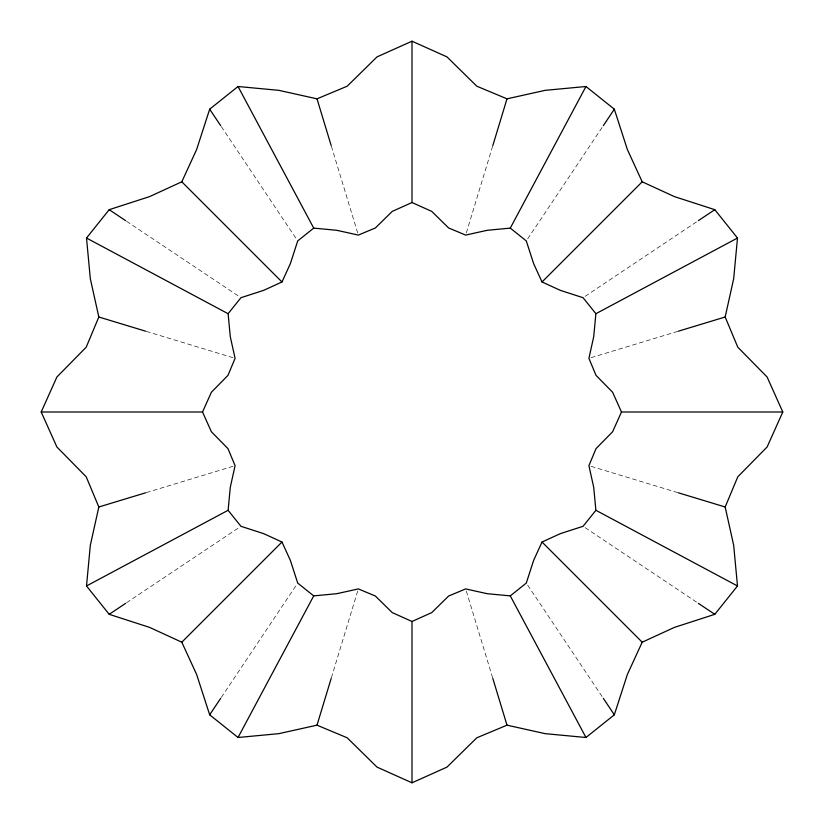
<?xml version="1.0" encoding="UTF-8"?>
<svg xmlns="http://www.w3.org/2000/svg" width="824" height="824" viewBox="0 0 824 824"><rect width="100%" height="100%" fill="white"/><g stroke="black" fill="none" stroke-linecap="round" stroke-linejoin="round"><path stroke-width="0.62" stroke-dasharray="4.12 3.09" d="M331.382 677.75L357.678 591.066M466.322 232.935L492.618 146.25M221.306 697.403L296.31 585.143M527.69 238.857L602.694 126.597M126.597 602.694L238.857 527.69M585.143 296.31L697.403 221.306M146.25 492.618L232.935 466.322M591.066 357.678L677.75 331.382M146.25 331.382L232.935 357.678M591.066 466.322L677.75 492.618M126.597 221.306L238.857 296.31M585.143 527.69L697.403 602.694M221.306 126.597L296.31 238.857M527.69 585.143L602.694 697.403M331.382 146.25L357.678 232.935M466.322 591.066L492.618 677.75"/><path stroke-width="1.24" d="M86.499 585.977L90.331 545.241L98.829 506.997L86.211 476.808L56.887 446.979L41.2 412L56.887 377.021L86.211 347.192L98.829 317.003L90.331 278.759L86.499 238.023L109.201 209.677L149.556 196.617L181.805 181.805L196.617 149.556L209.677 109.201L238.023 86.499L278.759 90.331L317.003 98.829L347.192 86.211L377.021 56.887L412 41.2L446.979 56.887L476.808 86.211L506.997 98.829L545.241 90.331L585.977 86.499L614.323 109.201L627.383 149.556L642.195 181.805L674.444 196.617L714.799 209.677L737.501 238.023L733.669 278.759L725.171 317.003L737.789 347.192L767.113 377.021L782.8 412L767.113 446.979L737.789 476.808L725.171 506.997L733.669 545.241L737.501 585.977L714.799 614.323L674.444 627.383L642.195 642.195L627.383 674.444L614.323 714.799L585.977 737.501L545.241 733.669L506.997 725.171L476.808 737.789L446.979 767.113L412 782.8L377.021 767.113L347.192 737.789L317.003 725.171L278.759 733.669L238.023 737.501L209.677 714.799L196.617 674.444L181.805 642.195L149.556 627.383L109.201 614.323L86.499 585.977L228.114 510.283L230.287 487.272L235.087 465.663L227.96 448.606L211.387 431.755L202.529 412L211.387 392.245L227.96 375.394L235.087 358.337L230.287 336.728L228.114 313.717L240.938 297.701L263.742 290.326L281.963 281.963L290.326 263.742L297.701 240.938L313.717 228.114L336.728 230.287L358.337 235.087L375.394 227.96L392.245 211.387L412 202.529L431.755 211.387L448.606 227.96L465.663 235.087L487.272 230.287L510.283 228.114L526.299 240.938L533.674 263.742L542.038 281.963L560.258 290.326L583.062 297.701L595.886 313.717L593.713 336.728L588.913 358.337L596.04 375.394L612.613 392.245L621.471 412L612.613 431.755L596.04 448.606L588.913 465.663L593.713 487.272L595.886 510.283L583.062 526.299L560.258 533.674L542.038 542.038L533.674 560.258L526.299 583.062L510.283 595.886L487.272 593.713L465.663 588.913L448.606 596.04L431.755 612.613L412 621.471L392.245 612.613L375.394 596.04L358.337 588.913L336.728 593.713L313.717 595.886L297.701 583.062L290.326 560.258L281.963 542.038L263.742 533.674L240.938 526.299L228.114 510.283M317.003 725.171L331.176 678.44M492.824 145.56L506.997 98.829M238.023 737.501L313.717 595.886M510.283 228.114L585.977 86.499M209.677 714.799L220.647 698.371M603.353 125.629L614.323 109.201M181.805 642.195L281.963 542.038M542.038 281.963L642.195 181.805M109.201 614.323L125.629 603.353M698.371 220.647L714.799 209.677M595.886 313.717L737.501 238.023M98.829 506.997L145.56 492.824M678.44 331.176L725.171 317.003M41.2 412L202.529 412M621.471 412L782.8 412M98.829 317.003L145.56 331.176M678.44 492.824L725.171 506.997M86.499 238.023L228.114 313.717M595.886 510.283L737.501 585.977M109.201 209.677L125.629 220.647M698.371 603.353L714.799 614.323M181.805 181.805L281.963 281.963M542.038 542.038L642.195 642.195M209.677 109.201L220.647 125.629M603.353 698.371L614.323 714.799M238.023 86.499L313.717 228.114M510.283 595.886L585.977 737.501M317.003 98.829L331.176 145.56M492.824 678.44L506.997 725.171M412 41.2L412 202.529M412 621.471L412 782.8"/></g></svg>
